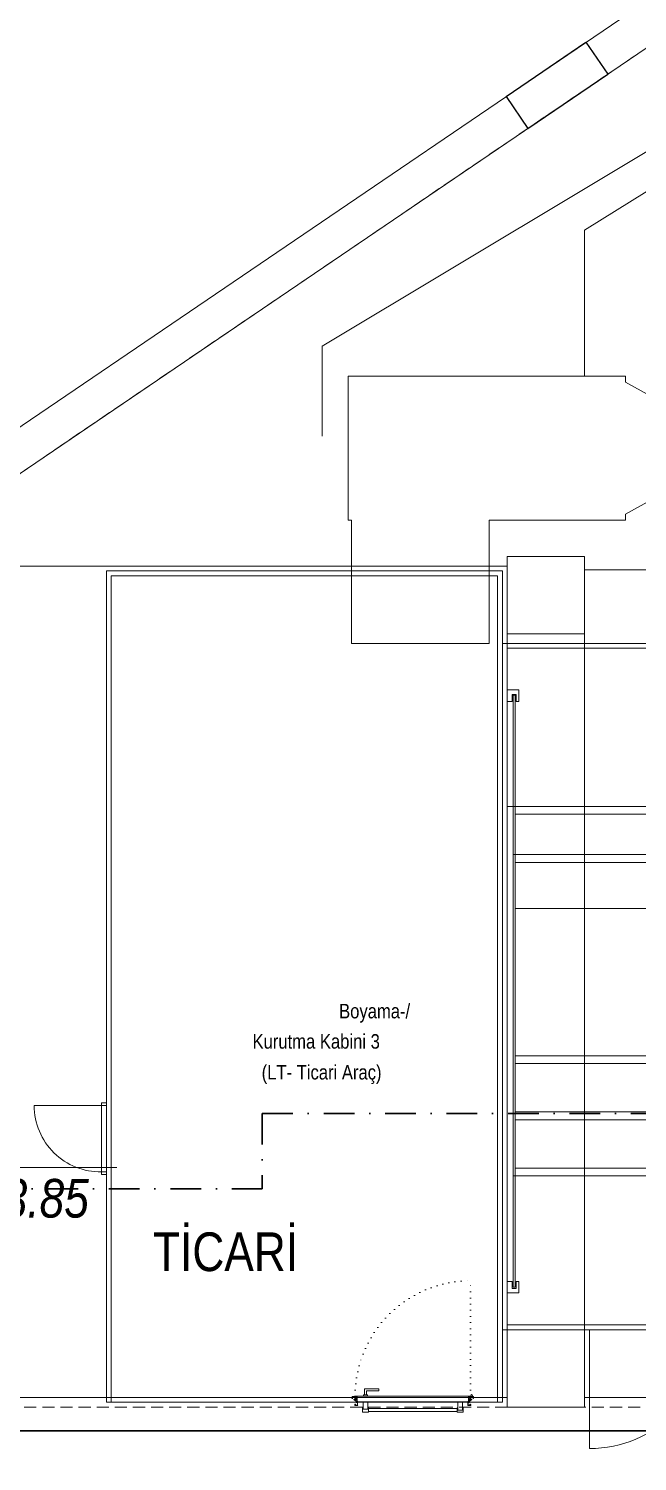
# Model space of a CAD drawing. Header units: metres. Extents: x -19121 to 152404, y -12107 to 29421.
# Drawn here: x 1065 to 1695, y 7134 to 8616 of the extents above; entities that cross this region are included whole.
import ezdxf
from ezdxf.enums import TextEntityAlignment as Align
from ezdxf.xclip import XClip

# ---------------------------------------------------------------- set-up
doc = ezdxf.new("R2010")
doc.units = ezdxf.units.M
doc.header["$LTSCALE"] = 50
doc.header["$MEASUREMENT"] = 0
doc.header["$XCLIPFRAME"] = 0
for name, pattern in [('DASHDOT', [25.4, 12.7, -6.35, 0, -6.35]), ('DOT2', [0.125, 0, -0.125]), ('HIDDEN', [0.375, 0.25, -0.125]), ('MITTE0050', [25.4, 15.875, -3.175, 3.175, -3.175])]:
    doc.linetypes.add(name, pattern=pattern)
doc.layers.get('0').update_dxf_attribs({"color": 9, "lineweight": 9})
for name, color, linetype, lineweight in [('01', 9, 'Continuous', 9), ('06D', 9, 'Continuous', 9), ('10', 9, 'Continuous', 9), ('14', 9, 'Continuous', 9), ('20', 9, 'DOT2', 9), ('21', 9, 'Continuous', 9), ('E-KABLO', 7, 'Continuous', 30)]:
    doc.layers.add(name, color=color, linetype=linetype, lineweight=lineweight)
doc.styles.add('Arial', font='arial.ttf', dxfattribs={"height": 2.5})
doc.styles.add('MuuM_TEXT-ITALIC', font='ARIALNI.TTF')
doc.styles.add('MuuM_TEXT-STANDART', font='ARIALN.TTF')

# ---------------------------------------------------------------- blocks, each defined once
blk = doc.blocks.new('p-kolon_80x80')
blk.add_lwpolyline([(-40, -40), (40, -40), (40, 40), (-40, 40)], close=True)
blk = doc.blocks.new('2.bod.sitatik')
at = {"layer": '01', "linetype": 'Continuous', "lineweight": -3}
for p, q in [((1558.7, -84.2), (1641.4, -28)), ((1641.4, -28), (1663.9, -61.1)), ((1581.2, -117.3), (1663.9, -61.1)), ((1558.7, -84.2), (1581.2, -117.3))]:
    blk.add_line(p, q, dxfattribs=at)
at = {"layer": '01'}
blk.add_lwpolyline([(1981.2, 154.4), (1695, -40), (1695, -40), (60, -1150.3), (40, -1163.9), (40, -1188.2), (40, -1370), (40, -1370), (40, -1430), (40, -1430), (40, -1850), (470, -1850), (470, -1890), (40, -1890), (40, -2160), (470, -2160), (470, -2200), (40, -2200), (40, -2200), (40, -2200), (40, -2945), (0, -2945), (0, -1142.7), (1968.9, 194.4)], dxfattribs=at)
for p in [(1600, -600), (1600, -1400)]:
    blk.add_blockref('p-kolon_80x80', p, dxfattribs=at)
blk = doc.blocks.new('p-bnk')
h = blk.add_hatch()
h.set_pattern_fill('ANSI37', color=256, scale=3, angle=-180, style=0)
h.set_pattern_definition([(225, (783.508, 267.3965), (6.73519, -6.73519), []), (315, (783.508, 267.3965), (6.73519, 6.73519), [])])
h.paths.add_polyline_path([(145.75, -159), (145.75, -149), (3.25, -149), (3.25, -159)])
for p, q in [((103, 0), (103, 12)), ((103, 12), (133, 12)), ((133, 0), (133, 12)), ((237, 0), (287, 0)), ((287, 0), (287, -6.22)), ((241, -145), (241, -4)), ((241, -4), (283, -4)), ((-49.5, -87), (-49.5, -62)), ((-40.5, -87), (-40.5, -62)), ((-4.5, -63.5), (-40.5, -63.5)), ((-4.5, -65), (-40.5, -65)), ((-4.5, -66.5), (-40.5, -66.5)), ((-4.5, -68), (-40.5, -68)), ((-4.5, -69.5), (-40.5, -69.5)), ((-29.5, -71), (-40.5, -71)), ((-29.5, -72.5), (-40.5, -72.5)), ((-4.5, -71), (-15.5, -71)), ((-4.5, -72.5), (-15.5, -72.5)), ((-4.5, -87), (-4.5, -62)), ((291.5, -87), (291.5, -62)), ((291.5, -63.5), (327.5, -63.5)), ((291.5, -65), (327.5, -65)), ((291.5, -66.5), (327.5, -66.5)), ((291.5, -68), (327.5, -68)), ((291.5, -69.5), (327.5, -69.5)), ((291.5, -71), (302.5, -71)), ((291.5, -72.5), (302.5, -72.5)), ((316.5, -71), (327.5, -71)), ((316.5, -72.5), (327.5, -72.5)), ((327.5, -87), (327.5, -62)), ((336.5, -87), (336.5, -62)), ((-29.5, -76.5), (-40.5, -76.5)), ((-29.5, -78), (-40.5, -78)), ((-4.5, -79.5), (-40.5, -79.5)), ((-4.5, -81), (-40.5, -81)), ((-4.5, -82.5), (-40.5, -82.5)), ((-4.5, -84), (-40.5, -84)), ((-4.5, -85.5), (-40.5, -85.5)), ((-4.5, -76.5), (-15.5, -76.5)), ((-4.5, -78), (-15.5, -78)), ((291.5, -76.5), (302.5, -76.5)), ((291.5, -78), (302.5, -78)), ((291.5, -79.5), (327.5, -79.5)), ((291.5, -81), (327.5, -81)), ((291.5, -82.5), (327.5, -82.5)), ((291.5, -84), (327.5, -84)), ((291.5, -85.5), (327.5, -85.5)), ((316.5, -76.5), (327.5, -76.5)), ((316.5, -78), (327.5, -78)), ((283, -145), (241, -145)), ((287, -142.78), (287, -149)), ((287, -149), (237, -149))]:
    blk.add_line(p, q)
at = {"linetype": 'MITTE0050'}
for p, q in [((118, 0), (118, 12)), ((6.34, -74.5), (-52, -74.5)), ((280.66, -74.5), (339, -74.5))]:
    blk.add_line(p, q, dxfattribs=at)
for points in [[(0, -149), (149, -149), (149, 0), (0, 0)], [(237, -149), (149, -149), (149, 0), (237, 0)], [(287, -149), (237, -149), (237, 0), (287, 0)], [(233, -145), (153, -145), (153, -4), (233, -4)], [(283, -145), (241, -145), (241, -4), (283, -4)], [(233, -34.5), (153, -34.5), (153, -114.5), (233, -114.5)], [(338, -34.5), (258, -34.5), (258, -114.5), (338, -114.5)], [(-15.5, -69.5), (-29.5, -69.5), (-29.5, -79.5), (-15.5, -79.5)], [(0, -72.5), (-2, -72.5), (-2, -76.5), (0, -76.5)], [(287, -72.5), (289, -72.5), (289, -76.5), (287, -76.5)], [(302.5, -69.5), (316.5, -69.5), (316.5, -79.5), (302.5, -79.5)], [(145.75, -149), (3.25, -149), (3.25, -159), (145.75, -159)]]:
    blk.add_lwpolyline(points, close=True)
for points in [[(258, -34.5), (241, -4)], [(338, -34.5), (283, -4)], [(153, -34.5), (157.9, -109.22), (233, -114.5)], [(258, -34.5), (263.51, -109.22), (338, -114.5)], [(-40.5, -87), (-4.5, -87), (-2, -84.5), (-2, -64.5), (-4.5, -62), (-49.5, -62), (-52, -64.5), (-52, -84.5), (-49.5, -87), (-40.5, -87)], [(327.5, -87), (291.5, -87), (289, -84.5), (289, -64.5), (291.5, -62), (336.5, -62), (339, -64.5), (339, -84.5), (336.5, -87), (327.5, -87)], [(258, -114.5), (241, -145)], [(283, -145), (338, -114.5)]]:
    blk.add_lwpolyline(points)
at = {"lineweight": 0}
blk.add_lwpolyline([(3.25, -159), (3.25, -276.5), (145.75, -276.5), (145.75, -159)], close=True, dxfattribs=at)
blk = doc.blocks.new('0_elevationtarget-p-bk')
h = blk.add_hatch(color=250)
h.paths.add_polyline_path([(1.875, 0, 0.414214), (0, 1.875), (0, 0)])
h.paths.add_polyline_path([(0, 0), (-1.875, 0, 0.414214), (0, -1.875)])
blk.add_line((0, -2.625), (0, 2.625))
blk.add_lwpolyline([(12.453, 0), (-3, 0)])
blk.add_circle((0, 0), 1.875)
at = {"style": 'Arial'}
blk.add_attdef('BITMISKOT', text='', height=2, dxfattribs=at).set_placement((4.5, 0), align=Align.BOTTOM_LEFT)
at = {"style": 'MuuM_TEXT-ITALIC'}
blk.add_attdef('FINISHINGFLOORLEVEL', text='', height=2, dxfattribs=at).set_placement((4.5, -0.592), align=Align.TOP_LEFT)
blk = doc.blocks.new('*U19')
at = {"ltscale": 15}
for p, q in [((-25, 1), (-26, 0)), ((-25, -1), (-26, 0)), ((-23, 1), (-25, 1)), ((-23, 1), (-23, -2)), ((-21, -3), (-18, 3)), ((-21, -3), (-18, 3)), ((-20, -3), (-17, 3)), ((-20, -3), (-16, 3)), ((-18, -3), (-15, 3)), ((-18, -3), (-15, 3)), ((-18, 1), (-18, 2)), ((-17, -3), (-14, 3)), ((-17, -3), (-13, 3)), ((-17, 1), (-17, 2)), ((-15, -3), (-12, 3)), ((-15, -3), (-12, 3)), ((-15, 1), (-15, 2)), ((-14, -3), (-11, 3)), ((-14, -3), (-10, 3)), ((-14, 1), (-14, 2)), ((-12, -3), (-9, 3)), ((-12, -3), (-9, 3)), ((-12, 1), (-12, 2)), ((-11, -3), (-8, 3)), ((-11, -3), (-7, 3)), ((-11, 1), (-11, 2)), ((-9, -3), (-6, 3)), ((-9, -3), (-6, 3)), ((-9, 1), (-9, 2)), ((-8, -3), (-4, 3)), ((-8, -3), (-5, 3)), ((-8, 1), (-8, 2)), ((-6, -3), (-3, 3)), ((-6, -3), (-3, 3)), ((-6, 1), (-6, 2)), ((-5, -3), (-1, 3)), ((-5, -3), (-2, 3)), ((-5, 1), (-5, 2)), ((-3, 1), (-3, 2)), ((0, 4), (-2, 1)), ((-2, 1), (-2, 2)), ((0, 0), (-1, 0)), ((-25, -1), (-23, -2)), ((-9, -2), (-23, -2)), ((-21, -3), (-21, -2)), ((-20, -3), (-19, -2)), ((-20, -2), (-19, -2)), ((-19, -2), (-18, -2)), ((-18, -3), (-18, -2)), ((-17, -3), (-16, -2)), ((-17, -2), (-16, -2)), ((-16, -2), (-15, -2)), ((-15, -3), (-15, -2)), ((-14, -3), (-13, -2)), ((-14, -2), (-13, -2)), ((-13, -2), (-12, -2)), ((-12, -3), (-12, -2)), ((-11, -3), (-10, -2)), ((-11, -2), (-10, -2)), ((-10, -2), (-9, -2)), ((-9, -3), (-9, -2)), ((-8, -2), (-7, -2)), ((-8, -3), (-7, -2)), ((-7, -2), (-6, -2)), ((-6, -3), (-6, -2)), ((-5, -2), (-4, -2)), ((-5, -3), (-4, -2)), ((-4, -2), (-2, -2)), ((0, -4), (-2, -2)), ((0, 0), (-1, 0))]:
    blk.add_line(p, q, dxfattribs=at)
for p, q in [((-7, 1), (-23, 1)), ((-17, 1), (-19, 1)), ((-16, 1), (-17, 1)), ((-14, 1), (-16, 1)), ((-13, 1), (-14, 1)), ((-11, 1), (-13, 1)), ((-10, 1), (-11, 1)), ((-8, 1), (-10, 1)), ((-7, 1), (-8, 1)), ((-5, 1), (-7, 1)), ((-4, 1), (-5, 1)), ((-2, 1), (-4, 1)), ((-2, 1), (-2, 1)), ((0, 0), (0, 4)), ((-2, -2), (-2, -2)), ((0, 0), (0, -4))]:
    blk.add_line(p, q)
for centre, radius, start, end in [((-26, 4), 3.92, 274.361, 322.1025), ((-26, -4), 3.92, 37.8975, 85.639), ((-18, 3), 0.0971, 330.3204, 150.3204), ((-17, 3), 0.0971, 330.3204, 150.3204), ((-15, 3), 0.0971, 330.3204, 150.3204), ((-14, 3), 0.0971, 330.3204, 150.3204), ((-12, 3), 0.0971, 330.3204, 150.3204), ((-11, 3), 0.0971, 330.3204, 150.3204), ((-9, 3), 0.0971, 330.3204, 150.3204), ((-8, 3), 0.0971, 330.3204, 150.3204), ((-6, 3), 0.0971, 330.3204, 150.3204), ((-5, 3), 0.0971, 330.3204, 150.3204), ((-3, 3), 0.0971, 330.3204, 150.3204), ((-2, 3), 0.0971, 330.3204, 150.3204), ((-1, 0), 0.486, 90, 270), ((0, 4), 0.25, 0, 150.0864), ((-21, -3), 0.0971, 150.3204, 330.3204), ((-20, -3), 0.0971, 150.3204, 330.3204), ((-18, -3), 0.0971, 150.3204, 330.3204), ((-17, -3), 0.0971, 150.3204, 330.3204), ((-15, -3), 0.0971, 150.3204, 330.3204), ((-14, -3), 0.0971, 150.3204, 330.3204), ((-12, -3), 0.0971, 150.3204, 330.3204), ((-11, -3), 0.0971, 150.3204, 330.3204), ((-9, -3), 0.0971, 150.3204, 330.3204), ((-8, -3), 0.0971, 150.3204, 330.3204), ((-6, -3), 0.0971, 150.3204, 330.3204), ((-5, -3), 0.0971, 150.3204, 330.3204), ((0, -4), 0.25, 209.9136, 0)]:
    blk.add_arc(centre, radius, start, end, dxfattribs=at)
blk = doc.blocks.new('conta')
at = {"ltscale": 10}
for p, q in [((-2649.9, 5345.5), (-2649.8, 5345.6)), ((-2649.9, 5344.5), (-2649.8, 5344.3)), ((-2649.8, 5344.3), (-2649.7, 5344.3)), ((-2649.7, 5345.4), (-2649.3, 5345.4)), ((-2649.2, 5345.4), (-2649.1, 5345.5)), ((-2649, 5344), (-2648.8, 5343.8)), ((-2648.9, 5344.1), (-2648.7, 5343.9)), ((-2648.8, 5345.1), (-2648.6, 5345.3)), ((-2648.8, 5344.9), (-2648.6, 5345.2)), ((-2648.7, 5343.8), (-2648.7, 5343.8)), ((-2648.6, 5345.3), (-2648.6, 5345.3))]:
    blk.add_line(p, q, dxfattribs=at)
for centre, radius, start, end in [((-2649.8, 5345.5), 0.05, 140.6345, 188.9372), ((-2653, 5345), 3.19, 350.4674, 8.9372), ((-2649.9, 5344.5), 0.02, 170.4674, 213.7451), ((-2649.7, 5345.6), 0.0696, 22.2428, 159.258), ((-2650.9, 5345), 1.24, 340.3382, 16.7772), ((-2649.7, 5344.6), 0.03, 160.3382, 273.2666), ((-2649.7, 5345.4), 0.03, 90, 196.7772), ((-2649.6, 5341.5), 3.01, 80.4362, 93.2666), ((-2649.3, 5345.5), 0.05, 270, 303.0062), ((-2649.2, 5344.1), 0.231, 353.9571, 81.9004), ((-2649.1, 5345.5), 0.03, 4.7972, 123.0062), ((-2649.1, 5344.5), 0.03, 260.4362, 338.7066), ((-2651.2, 5344.8), 2.33, 7.5897, 18.7951), ((-2649, 5345.6), 0.05, 18.7951, 42.1429), ((-2650.2, 5345), 1.27, 338.7066, 23.0418), ((-2648.9, 5344.1), 0.1, 173.9571, 217.2653), ((-2648.8, 5345.1), 0.05, 187.5897, 322.7347), ((-2658.2, 5345.2), 9.36, 353.6857, 357.8537), ((-2648.8, 5344.2), 0.1, 173.6857, 217.2653), ((-2648.8, 5344.8), 0.05, 142.7347, 180.2669), ((-2648.7, 5343.8), 0.05, 217.2653, 307.2653), ((-2648.7, 5343.8), 0.05, 307.2653, 37.2653), ((-2648.6, 5345.3), 0.05, 52.7347, 142.7347), ((-2648.6, 5345.3), 0.05, 322.7347, 52.7347)]:
    blk.add_arc(centre, radius, start, end, dxfattribs=at)
for points, knots in [([(-2649, 5345.6), (-2649, 5345.6), (-2649.1, 5345.7), (-2649.2, 5345.4), (-2649.3, 5345.7), (-2649.4, 5345.5), (-2649.5, 5345.7), (-2649.6, 5345.5), (-2649.7, 5345.6), (-2649.7, 5345.6)], [0.0086373, 0.0086373, 0.0086373, 0.0086373, 0.1097304, 0.3133405, 0.4430081, 0.5658764, 0.7165186, 0.8527974, 0.9648495, 0.9648495, 0.9648495, 0.9648495]), ([(-2649.7, 5344.3), (-2649.7, 5344.3), (-2649.7, 5344.5), (-2649.6, 5344.3), (-2649.3, 5344.4), (-2649.2, 5344.4), (-2649.2, 5344.4)], [0, 0, 0, 0, 0.1008757, 0.3841126, 0.5436166, 0.6906785, 0.6906785, 0.6906785, 0.6906785])]:
    blk.add_open_spline(points, degree=3, knots=knots, dxfattribs=at)
blk = doc.blocks.new('p-yn_sackasa')
at = {"layer": '10', "linetype": 'Continuous'}
for p, q in [((-2.2, 0), (-2.2, -0.2)), ((0, 6.9), (0, 6.2)), ((0, 6.2), (0, 6.9)), ((0.1, 6.9), (0.1, 6.2)), ((0.2, 6.9), (0.2, 6.2)), ((2.7, 7.2), (0.3, 7.2)), ((2.7, 7.2), (0.3, 7.2)), ((2.7, 7), (0.3, 7)), ((0.3, 7), (2.7, 7)), ((0.3, 6.1), (0.8, 6.1)), ((0.7, 6), (0.3, 6)), ((0.3, 5.9), (0.7, 5.9)), ((0.8, 5.9), (0.3, 5.9)), ((0.7, 5.9), (0.7, 6)), ((0.7, -0.7), (0.7, 2.3)), ((0.7, -0.7), (0.7, 2.3)), ((0.8, 5.9), (0.8, 6.1)), ((0.8, -0.7), (0.8, 2.3)), ((0.8, -0.7), (0.8, 2.3)), ((0.9, 2.3), (1, 2.3)), ((0.9, 2.3), (0.9, 2.3)), ((1, 2.5), (1, 2.4)), ((1, 2.5), (1, 2.5)), ((1.1, 2.5), (1.1, 3.7)), ((1.1, 2.5), (1.1, 3.7)), ((1.3, 3.7), (1.3, 2.5)), ((1.3, 2.5), (1.3, 3.7)), ((2.5, 4), (1.4, 4)), ((1.4, 4), (2.5, 4)), ((1.4, 3.8), (2.5, 3.8)), ((2.5, 3.8), (1.4, 3.8)), ((2.5, 3.4), (2.6, 3.7)), ((2.6, 3.7), (2.5, 3.4)), ((2.7, 3.6), (2.6, 3.3)), ((2.7, 3.6), (2.6, 3.3)), ((2.8, 3.3), (2.8, 6.9)), ((2.8, 3.3), (2.8, 6.9)), ((2.9, 3.3), (2.9, 6.9)), ((2.9, 3.3), (2.9, 6.9)), ((-2.9, -1.7), (-2.9, -0.3)), ((-2.9, -0.3), (-2.9, -1.7)), ((-2.8, -0.3), (-2.8, -1.7)), ((-2.8, -0.3), (-2.8, -1.7)), ((-2.2, 0), (-2.7, 0)), ((-2.2, 0), (-2.7, 0)), ((-2.2, -0.1), (-2.7, -0.1)), ((-2.2, -0.2), (-2.7, -0.2)), ((1, -1.8), (-2.7, -1.8)), ((1, -1.9), (-2.7, -1.9)), ((-2.7, -2), (1, -2)), ((1, -2), (-2.7, -2)), ((-2.2, -0.1), (-2.2, 0)), ((0.9, -0.8), (1, -0.8)), ((0.9, -0.8), (0.9, -0.8)), ((1, -0.9), (1, -0.9)), ((1, -0.9), (1, -0.9)), ((1.1, -1), (1.1, -1.7)), ((1.1, -1), (1.1, -1.7)), ((1.3, -1), (1.3, -1.7)), ((1.3, -1), (1.3, -1.7))]:
    blk.add_line(p, q, dxfattribs=at)
for points in [[(0.1, 2.1), (0.7, 2.1), (0.7, -0.5), (0.1, -0.5)], [(0.1, 2.1), (0.4, 2.1), (0.4, -0.5), (0.1, -0.5)]]:
    blk.add_lwpolyline(points, close=True, dxfattribs=at)
for centre, radius, start, end in [((0.3, 6.9), 0.249, 90, 180), ((0.3, 6.9), 0.261, 90, 180), ((0.3, 6.2), 0.249, 181.345, 271.3502), ((0.3, 6.2), 0.261, 180, 270), ((0.3, 6.9), 0.122, 90, 180), ((0.3, 6.2), 0.122, 180, 270), ((0.3, 6.9), 0.11, 90, 180), ((0.3, 6.2), 0.11, 180, 270), ((0.9, 2.3), 0.206, 63.2169, 180), ((0.9, 2.3), 0.219, 63.2153, 180), ((0.9, 2.3), 0.0801, 63.215, 180), ((0.9, 2.3), 0.0674, 63.2144, 180), ((1, 2.5), 0.219, 243.2148, 0), ((1, 2.5), 0.0801, 243.2203, 0), ((1, 2.5), 0.206, 243.2197, 0), ((1, 2.5), 0.0674, 243.2129, 0), ((1.4, 3.7), 0.24, 90, 180), ((1.4, 3.7), 0.253, 90, 180), ((1.4, 3.7), 0.114, 90, 180), ((1.4, 3.7), 0.101, 90, 180), ((2.5, 3.7), 0.249, 342.8613, 90), ((2.5, 3.7), 0.261, 342.8602, 90), ((2.5, 3.7), 0.122, 342.8607, 90), ((2.5, 3.7), 0.11, 342.8621, 90), ((2.7, 3.3), 0.232, 162.8601, 0), ((2.7, 3.3), 0.219, 162.8613, 0), ((2.7, 3.3), 0.0927, 162.8605, 0), ((2.7, 3.3), 0.0801, 162.8624, 0), ((2.7, 6.9), 0.249, 0, 90), ((2.7, 6.9), 0.261, 0, 90), ((2.7, 6.9), 0.122, 0, 90), ((2.7, 6.9), 0.11, 0, 90), ((-2.7, -0.3), 0.24, 90, 180), ((-2.7, -0.3), 0.253, 90, 180), ((-2.7, -1.7), 0.24, 180, 270), ((-2.7, -1.7), 0.253, 180, 270), ((-2.7, -0.3), 0.114, 90, 180), ((-2.7, -0.3), 0.101, 90, 180), ((-2.7, -1.7), 0.114, 180, 270), ((-2.7, -1.7), 0.101, 180, 270), ((0.9, -0.7), 0.206, 180, 296.7851), ((0.9, -0.7), 0.219, 180, 296.785), ((0.9, -0.7), 0.0674, 180, 180.5245), ((0.9, -0.7), 0.0801, 180, 296.785), ((0.9, -0.7), 0.0674, 180, 296.7871), ((1, -1), 0.219, 0, 116.7854), ((1, -1), 0.206, 0, 116.7836), ((1, -1), 0.0801, 0, 116.7811), ((1, -1), 0.0674, 0, 116.7871), ((1, -1.7), 0.114, 270, 0), ((1, -1.7), 0.24, 270, 0), ((1, -1.7), 0.101, 270, 0), ((1, -1.7), 0.253, 270, 0)]:
    blk.add_arc(centre, radius, start, end, dxfattribs=at)
at = {"layer": '10', "xscale": 0.0842696629213483, "yscale": 0.0842696629213483, "zscale": 0.0842696629213483}
blk.add_blockref('*U19', (1, 1.3), dxfattribs=at)
at = {"layer": '14', "xscale": -0.7887640449438696, "yscale": 0.7887640449438696, "zscale": 0.7887640449438204, "rotation": 90}
blk.add_blockref('conta', (4217.8, -2086.4), dxfattribs=at)
blk = doc.blocks.new('*U367')
at = {"layer": '06D'}
for points in [[(110.1, 4.8), (110.1, 11), (95.1, 11), (95.1, 9.1), (107.9, 9.1), (107.9, 9.1), (107.9, 4.8), (110.1, 4.8)], [(111.2, 3.5), (111.2, 4.8), (106.8, 4.8), (106.8, 3.5), (111.2, 3.5)]]:
    blk.add_lwpolyline(points, dxfattribs=at)
for points in [[(8.5, -8.6), (7.9, -8.6), (7.9, -12.6, 0.414214), (8.2, -13), (13.7, -13, 0.414214), (14.1, -12.6), (14.1, -8.6), (13.5, -8.6)], [(111.5, -8.6), (112.1, -8.6), (112.1, -12.6, -0.414214), (111.7, -13), (106.2, -13, -0.414214), (105.9, -12.6), (105.9, -8.6), (106.5, -8.6)]]:
    blk.add_lwpolyline(points, format="xyb", dxfattribs=at)
for points in [[(8.5, -11.1), (13.5, -11.1), (13.5, -2.5), (8.5, -2.5)], [(14.1, -12.4), (105.9, -12.4), (105.9, -9.2), (14.1, -9.2)], [(111.5, -10), (106.5, -10), (106.5, -2.5), (111.5, -2.5)]]:
    blk.add_lwpolyline(points, close=True, dxfattribs=at)
at = {"layer": '10', "ltscale": 10}
for p, q in [((-1.6, 3.7), (-1.7, 3.6)), ((-1.6, 3.7), (-1.7, 3.6)), ((-1.2, 3.1), (-1.2, 3.2)), ((-1.2, 3.1), (-1.2, 3.2)), ((-1.2, 3.1), (-1.1, 3.1)), ((-1.2, 3.1), (-1.1, 3.1)), ((-1.1, 3), (-1.1, 3.4)), ((-1.1, 3), (-1.1, 3.4)), ((-0.8, 3), (-0.8, 3.4)), ((-0.8, 3), (-0.8, 3.4)), ((0.3, 3.4), (0.3, 3.3)), ((0.4, 3.5), (119.6, 3.5)), ((0.4, 3.4), (0.4, 3.3)), ((0.4, 3.2), (2.2, 3.2)), ((0.5, 3.4), (119.5, 3.4)), ((0.5, 3.3), (2.3, 3.3)), ((1, 0), (2, 0.7)), ((2, 1.1), (2, 0.7)), ((2.3, 1.1), (2, 1.1)), ((2, 0.7), (2, -0.8)), ((2.3, 3.1), (2.3, -2.4)), ((2.3, 0.7), (2.3, 1.1)), ((2.3, -0.8), (2.3, 0.7)), ((2.4, 3.2), (2.4, -2.3)), ((117.5, 3.2), (117.5, -2.3)), ((119.5, 3.3), (117.6, 3.3)), ((119.6, 3.2), (117.7, 3.2)), ((117.7, 3.1), (117.7, -2.4)), ((117.7, 1.1), (117.7, -0.4)), ((118, 1.1), (117.7, 1.1)), ((117.7, 1.1), (117.7, -0.4)), ((118, 1.1), (117.7, 1.1)), ((118, -0.4), (118, 1.1)), ((118, -0.4), (118, 1.1)), ((118, 0.9), (119, 0.9)), ((118, 0.9), (119, 0.9)), ((118, 0.7), (119, 0.7)), ((118, 0.7), (119, 0.7)), ((119, 0.3), (118, -0.4)), ((119, 0.3), (118, -0.4)), ((119.5, 3.4), (119.5, 3.3)), ((119.7, 3.4), (119.7, 3.3)), ((2, -0.4), (1, -0.4)), ((2, -0.6), (1, -0.6)), ((2, -0.8), (2.3, -0.8)), ((2.4, -2.5), (117.6, -2.5)), ((2.5, -2.3), (117.5, -2.3)), ((117.7, -0.4), (117.7, -0.8)), ((117.7, -0.4), (117.7, -0.8)), ((117.7, -0.8), (118, -0.8)), ((117.7, -0.8), (118, -0.8)), ((118, -0.8), (118, -0.4)), ((118, -0.8), (118, -0.4))]:
    blk.add_line(p, q, dxfattribs=at)
blk.add_circle((-0.9, 4.2), 0.843, dxfattribs=at)
blk.add_circle((-0.9, 4.2), 0.843, dxfattribs=at)
for centre, radius, start, end in [((-0.9, 4.2), 1.01, 219.4092, 254.2861), ((-0.9, 4.2), 1.01, 219.4092, 254.2861), ((-0.4, 3.2), 0.428, 156.352, 217.621), ((-0.4, 3.2), 0.428, 156.352, 217.621), ((-0.4, 3.2), 0.302, 105.5524, 240.0315), ((-0.4, 3.2), 0.302, 105.5524, 240.0315), ((0.4, 3.4), 0.1, 90, 180), ((0.4, 3.3), 0.1, 180, 270), ((0.5, 3.4), 0.005, 90, 180), ((0.5, 3.3), 0.005, 180, 270), ((2.2, 3.1), 0.05, 0, 90), ((2.3, 3.2), 0.1, 0, 90), ((117.6, 3.2), 0.1, 90, 180), ((117.7, 3.1), 0.05, 90, 180), ((119.5, 3.4), 0.005, 0, 90), ((119.5, 3.3), 0.005, 270, 0), ((119.6, 3.4), 0.1, 0, 90), ((119.6, 3.3), 0.1, 270, 0), ((2.4, -2.4), 0.1, 180, 270), ((2.5, -2.3), 0.05, 180, 270), ((117.6, -2.3), 0.141, 284.9271, 345.0729)]:
    blk.add_arc(centre, radius, start, end, dxfattribs=at)
at = {"layer": '20'}
blk.add_lwpolyline([(0.3, 3.4), (0.3, 122.8, -0.414214), (119.7, 3.4, 1)], format="xyb", dxfattribs=at)
at = {"xscale": -1, "rotation": 180}
blk.add_blockref('p-yn_sackasa', (0, 1), dxfattribs=at)
at = {"rotation": 180}
blk.add_blockref('p-yn_sackasa', (120, 1), dxfattribs=at)
blk = doc.blocks.new('2.bod.Mimari')
at = {"layer": '06D'}
for p, q in [((1639.84, -373.5), (1639.84, -222.49)), ((1145, -1435), (1145, -575)), ((1145, -575), (1555, -575)), ((1555, -575), (1555, -650)), ((1550, -580), (1150, -580)), ((1150, -580), (1150, -1430)), ((1550, -655), (1550, -580)), ((1555, -650), (1555, -1360)), ((1555, -650), (1555, -650)), ((1560, -650), (1904.99, -650)), ((1560, -1355), (1560, -650)), ((1550, -655), (1550, -1355)), ((1550, -655), (1550, -655)), ((1560, -655), (1899.99, -655)), ((1560, -710), (1560, -698)), ((1560, -698), (1572, -698)), ((1565, -710), (1560, -710)), ((1560, -1310), (1560, -710)), ((1565, -710), (1565, -702.75)), ((1565, -702.75), (1569, -702.75)), ((1566.03, -703.67), (1568.12, -703.67)), ((1566.03, -1315.98), (1566.03, -703.67)), ((1568.12, -703.67), (1568.12, -1315.98)), ((1569, -702.75), (1569, -710)), ((1572, -710), (1569, -710)), ((1572, -698), (1572, -710)), ((1560, -1010), (1560, -1355)), ((1140, -1199.55), (1140, -1125.35)), ((1145, -1199.55), (1145, -1125.35)), ((1140, -1128.15), (1070.31, -1128.15)), ((1565, -1310), (1560, -1310)), ((1560, -1310), (1560, -1322)), ((1565, -1310), (1565, -1317.25)), ((1565, -1317.25), (1569, -1317.25)), ((1568.12, -1315.98), (1566.03, -1315.98)), ((1569, -1317.25), (1569, -1310)), ((1572, -1310), (1569, -1310)), ((1572, -1322), (1572, -1310)), ((1560, -1322), (1572, -1322)), ((1550, -1435), (1550, -1355)), ((1550, -1355), (1550, -1355)), ((1555, -1360), (1555, -1435)), ((1631.5, -1360), (1555, -1360)), ((2255, -1355), (1560, -1355)), ((1645, -1360), (1645, -1483)), ((1150, -1435), (1145, -1435)), ((1150, -1430), (1150, -1435)), ((1550, -1430), (1150, -1430)), ((1150, -1435), (1150, -1430)), ((1550, -1435), (1150, -1435)), ((1550, -1435), (1550, -1430)), ((1555, -1435), (1550, -1435))]:
    blk.add_line(p, q, dxfattribs=at)
for points in [[(1368.38, -435.5), (1368.38, -342.58), (1777.73, -97.21), (2407.11, -97.21)], [(1639.84, -222.49), (1704.74, -182.03), (2432.67, -182.03)], [(2260, -650), (1555, -650), (1555, -1360)], [(2246.88, -818.8), (1560, -818.8)], [(2246.88, -826.8), (1568.12, -826.8)], [(2246.88, -868.53), (1566.03, -868.53)], [(2246.88, -876.53), (1568.12, -876.53)], [(2246.88, -924.29), (1568.12, -924.29)], [(2246.88, -1076.79), (1568.12, -1076.79)], [(2246.88, -1084.79), (1568.12, -1084.79)], [(2246.88, -1134.79), (1568.12, -1134.79)], [(2246.88, -1142.79), (1568.12, -1142.79)], [(1568.12, -1192.8), (2246.88, -1192.8)], [(2248.97, -1200.79), (1566.03, -1200.79)], [(1555, -1322), (1555, -1360), (2260, -1360)]]:
    blk.add_lwpolyline(points, dxfattribs=at)
for points in [[(1398.63, -575), (1398.63, -522.5), (1395.38, -522.5), (1395.38, -373.5), (1682.38, -373.5), (1682.38, -379.72), (1733.38, -408), (1733.38, -488), (1682.38, -516.28), (1682.38, -522.5), (1541.13, -522.5), (1541.13, -575)], [(1560, -1430), (940, -1430), (940, -570), (1560, -570)], [(1640, -573.83), (2260, -573.83), (2260, -1430), (1640, -1430)], [(1145, -1125.35), (1145, -1128.15), (1140, -1128.15), (1140, -1125.35)], [(1145, -1199.55), (1145, -1196.75), (1140, -1196.75), (1140, -1199.55)]]:
    blk.add_lwpolyline(points, close=True, dxfattribs=at)
for centre, radius, start, end in [((1138.91, -1128.15), 68.61, 179.99999, 270.90677), ((1645, -1360), 123, 270, 0)]:
    blk.add_arc(centre, radius, start, end, dxfattribs=at)
at = {"layer": '20', "color": 251, "linetype": 'HIDDEN'}
for points in [[(1981.24, 154.38), (2863.59, 154.38), (3303.26, -559.16), (2877.58, -821.46), (2735, -821.46), (2735, -1440), (2735, -1440), (2340, -1440), (2340, -1360), (2260, -1360), (2260, -1440), (1640, -1440), (1640, -1360), (1560, -1360), (1560, -1440), (940, -1440), (940, -1360), (860, -1360), (860, -1440), (440, -1440), (440, -892.23)], [(1560, -560), (1640, -560), (1640, -640), (1560, -640)]]:
    blk.add_lwpolyline(points, close=True, dxfattribs=at)
at = {"layer": '06D'}
ref = blk.add_blockref('p-bnk', (1395.38, -373.5), dxfattribs=at)
XClip(ref).set_block_clipping_path([(3.25, -276.5000000003), (145.75, -201.5000000003)])
at = {"layer": '10', "xscale": -1}
blk.add_blockref('*U367', (1522.17, -1432.24), dxfattribs=at)
at = {"layer": '21'}
ref = blk.add_blockref('0_elevationtarget-p-bk', (906.93, -1192.2), dxfattribs=dict(at, xscale=20, yscale=20, zscale=20))
ref.add_attrib('FINISHINGFLOORLEVEL', '-13.85', dxfattribs={"layer": '0', "height": 40, "style": 'MuuM_TEXT-ITALIC'}).set_placement((996.93, -1204.04), align=Align.TOP_LEFT)
at = {"layer": '06D', "style": 'MuuM_TEXT-STANDART'}
for s, p in [('Boyama-/', (1385.9, -1037.91)), ('Kurutma Kabini 3', (1296.27, -1069.25)), ('(LT- Ticari Araç)', (1305.73, -1101.17))]:
    blk.add_text(s, height=15, dxfattribs=at).set_placement(p)
at = {"layer": '21', "style": 'MuuM_TEXT-STANDART'}
blk.add_text('TİCARİ', height=40, dxfattribs=at).set_placement((1343.42, -1311.38), align=Align.BOTTOM_RIGHT)

msp = doc.modelspace()

# ---------------------------------------------------------------- linework, layer by layer
at = {"layer": 'E-KABLO', "color": 6, "linetype": 'DASHDOT', "ltscale": 0.05}
for p, q in [((1306.35, 7493.49), (2841.39, 7493.49)), ((1306.35, 7493.49), (1306.35, 7415.57)), ((257.22, 7415.57), (1306.35, 7415.57))]:
    msp.add_line(p, q, dxfattribs=at)
at = {"layer": 'E-KABLO', "color": 5, "linetype": 'Continuous', "ltscale": 0.05}
msp.add_line((2275.52, 7165.52), (1031.63, 7165.52), dxfattribs=at)

# ---------------------------------------------------------------- block references
for name in ['2.bod.sitatik', '2.bod.Mimari']:
    msp.add_blockref(name, (0, 8630))

doc.saveas('drawing.dxf')
